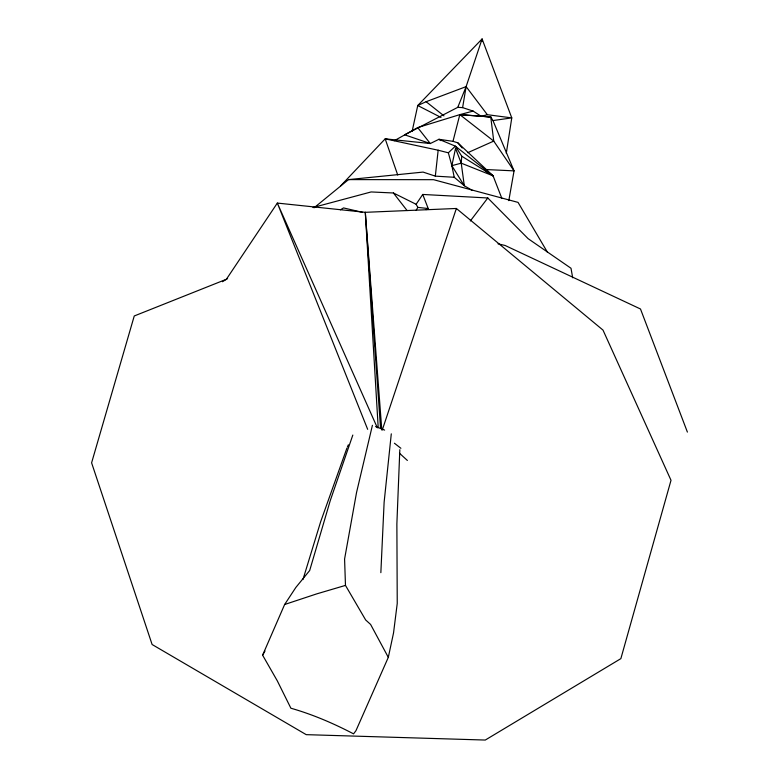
<?xml version="1.0" encoding="UTF-8"?>
<svg xmlns="http://www.w3.org/2000/svg" width="779" height="779" viewBox="0 0 779 779"><rect width="100%" height="100%" fill="white"/><g stroke="black" fill="none" stroke-linecap="round" stroke-linejoin="round"><path stroke-width="1.17" d="M399.822 449.687L396.871 523.907L397.241 603.433L393.541 632.908L388.312 657.349L355.954 730.692L353.559 733.857C333.519 723.409 312.652 714.421 290.888 708.218L277.295 680.836L262.611 655.188L284.637 604.504L295.845 587.454L309.672 570.53L330.257 500.605L352.819 435.072M380.853 572.672L384.125 502.231L391.292 433.845M472.347 190.427L464.313 185.762L461.226 163.171L461.723 156.17L455.355 146.15L438.937 139.295L430.281 143.54L385.186 138.847L340.472 186.064M438.168 150.22L448.344 152.801L451.849 165.674L464.313 185.762L454.245 177.281L435.325 176.132L438.168 150.22L385.186 138.847L397.728 175.022M506.292 153.327L511.774 117.892L482.094 38.95L417.748 105.525L412.159 131.203M394.359 140.678L417.719 127.59L459.814 114.63L490.741 116.908L492.951 120.56L511.774 117.892L487.342 114.698L481.247 116.305L473.135 111.085L462.609 107.619L466.115 86.625L482.094 38.95L482.279 41.355M508.804 200.641L514.052 170.874L492.951 120.56M454.245 177.281L451.849 165.674L455.54 148.409L461.226 163.171L493.088 175.85L501.89 198.499M372.42 425.295L356.529 492.581L344.581 559.04L345.477 585.399L365.653 619.957L370.6 624.437L388.312 657.349M440.943 140.648L438.937 139.295L452.979 141.33L459.814 114.63L473.135 111.085M302.963 579.547L320.695 521.609L346.928 448.091M382.275 429.989L456.377 208.47L365.293 212.326L277.334 203.076L226.358 279.291L134.251 315.972L91.601 462.823L152.109 644.506L306.225 734.655L485.278 740.05L620.863 658.635L671.011 480.292L603.004 330.101L456.377 208.47M417.719 127.59L430.281 143.54L404.652 134.816L457.77 107.336L466.115 86.625L487.342 114.698M347.395 446.99L348.34 444.799M262.611 655.188L264.987 651.059M416.132 210.291L417.846 207.399L416.122 204.283L393.424 192.988L371.125 191.946L312.963 207.526M416.122 204.283L422.734 194.448L487.8 197.983L528.084 238.637L571.007 268.268L572.682 277.801M470.321 220.973L487.8 197.983M448.344 152.801L455.355 146.15L493.088 175.85L461.723 156.17M314.073 207.789L348.515 179.608L423.085 172.091L435.325 176.132M222.414 281.725L227.595 278.57M340.423 209.824L343.529 207.925L362.401 212.316M426.064 209.658L428.207 208.529L422.734 194.448M466.115 86.625L426.123 101.708L417.748 105.525L440.992 117.434M467.751 152.703L493.74 141.096L490.741 116.908L483.029 116.383M284.637 604.504L316.683 593.89L345.477 585.399M451.849 165.674L461.226 163.171M348.515 179.608L433.572 179.686L518.054 202.394L547.481 252.289M485.707 169.53L514.052 170.874L493.74 141.096L459.814 114.63L481.247 116.305M457.77 107.336L462.609 107.619M483.623 116.451L490.741 116.908M417.846 207.399L428.207 208.529M498.024 243.827L505.104 245.473L640.484 308.99L687.399 432.092M452.979 141.33L457.867 142.839L493.088 175.85L490.079 173.814M375.575 426.532L384.622 430.096M486.067 171.107L488.073 172.461M394.417 443.232L400.893 448.295M426.123 101.708L443.952 115.867M399.51 453.271L407.378 460.457M457.867 142.839L462.268 148.01M393.424 192.988L407.096 210.554M377.367 427.827L277.334 203.076L367.659 429.326M378.204 427.622L365.293 212.326L381.798 429.93M365.293 212.326L380.561 428.333"/></g></svg>
